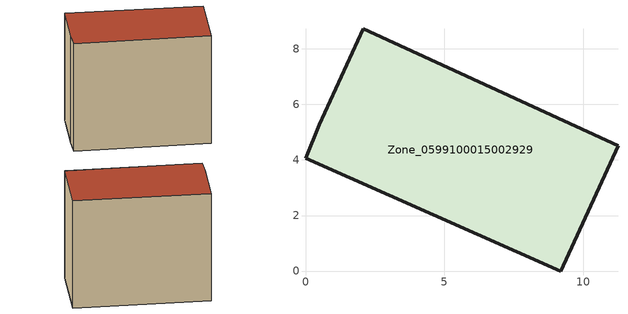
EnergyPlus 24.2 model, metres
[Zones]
Zone_0599100015002929
 floor ground (C_G): 0,4.07 0.5,5.26 2.08,8.72 11.26,4.52 9.2,0 z0.9
 wall outside (C_F): 0.5,5.26 0,4.07 9.2,0 11.26,4.52 2.08,8.72 0.5,5.26 z0.9:9.56
 roof outside (C_R): 9.2,0 11.26,4.52 2.08,8.72 0.5,5.26 0,4.07 z9.56
[BUILDING]
Pand.0599100015002929: North Axis=0; Terrain=City; Loads Convergence Tolerance Value=0.04; Temperature Convergence Tolerance Value=0.4; Solar Distribution=FullExterior; Maximum Number of Warmup Days=25; Minimum Number of Warmup Days=1
[Site:Location]
Rotterdam.The.Hague.AP_ZH_NLD Design_Conditions: Latitude=51.96; Longitude=4.45; Time Zone=1; Elevation=-4.5
[SITE:GROUNDTEMPERATURE:BUILDINGSURFACE]
18, 18, 18, 18, 18, 18, 18, 18, 18, 18, 18, 18
[MATERIAL] Thermal Absorptance=0.9; Solar Absorptance=0.7; Visible Absorptance=0.7
Name | Roughness | Thickness | Conductivity | Density | Specific Heat
G.TC.1965-1974 | MediumSmooth | 0.15 | 0.882353 | 540 | 1210
F.TC.1965-1974 | Rough | 0.3 | 0.697674 | 1920 | 840
R.TC.1965-1974 | MediumRough | 0.2 | 0.232558 | 1500 | 1000
[CONSTRUCTION]
C_G: G.TC.1965-1974
C_F: F.TC.1965-1974
C_R: R.TC.1965-1974
[ZONE]
Zone_0599100015002929: Type=1; Multiplier=1; Ceiling Height=Autocalculate; Volume=Autocalculate; Floor Area=autocalculate; Part of Total Floor Area=Yes
[ZONEINFILTRATION:DESIGNFLOWRATE]
Infil_Zone_0599100015002929: Zone or ZoneList or Space or SpaceList=Zone_0599100015002929; Schedule=AlwaysOn; Design Flow Rate Calculation Method=Flow/Area; Flow Rate per Floor Area=0.003; Constant Term Coefficient=1; Temperature Term Coefficient=0; Velocity Term Coefficient=0; Velocity Squared Term Coefficient=0
[HVACTEMPLATE:ZONE:IDEALLOADSAIRSYSTEM]
Zone_0599100015002929: Maximum Heating Supply Air Temperature=50; Minimum Cooling Supply Air Temperature=13; Maximum Heating Supply Air Humidity Ratio=0.0156; Minimum Cooling Supply Air Humidity Ratio=0.0077; Heating Limit=NoLimit; Cooling Limit=NoLimit; Dehumidification Control Type=ConstantSensibleHeatRatio; Cooling Sensible Heat Ratio=0.7; Dehumidification Setpoint=60; Humidification Control Type=None; Humidification Setpoint=30; Outdoor Air Method=None; Outdoor Air Flow Rate per Person=0.00944; Outdoor Air Flow Rate per Zone Floor Area=0; Outdoor Air Flow Rate per Zone=0; Demand Controlled Ventilation Type=None; Outdoor Air Economizer Type=NoEconomizer; Heat Recovery Type=None; Sensible Heat Recovery Effectiveness=0.7; Latent Heat Recovery Effectiveness=0.65
[ZONECONTROL:THERMOSTAT]
ThermostatControl_Zone_0599100015002929: Zone or ZoneList=Zone_0599100015002929; Control Type Schedule=DualSetpointControlType; Control 1=Thermostat_Zone_0599100015002929; Temperature Difference Between Cutout And Setpoint=0
[THERMOSTATSETPOINT:DUALSETPOINT]
Thermostat_Zone_0599100015002929: Heating Setpoint Temperature Schedule=HeatingSetpoint_Zone_0599100015002929; Cooling Setpoint Temperature Schedule=CoolingSetpoint_Zone_0599100015002929
[SCHEDULE:COMPACT]
HeatingSetpoint_Zone_0599100015002929: Through: 12/31, For: AllDays, Until: 24:00, 21
CoolingSetpoint_Zone_0599100015002929: Through: 12/31, For: AllDays, Until: 24:00, 24
DualSetpointControlType: Through: 12/31, For: AllDays, Until: 24:00, 4
AlwaysOn: Through: 12/31, For: AllDays, Until: 24:00, 1
